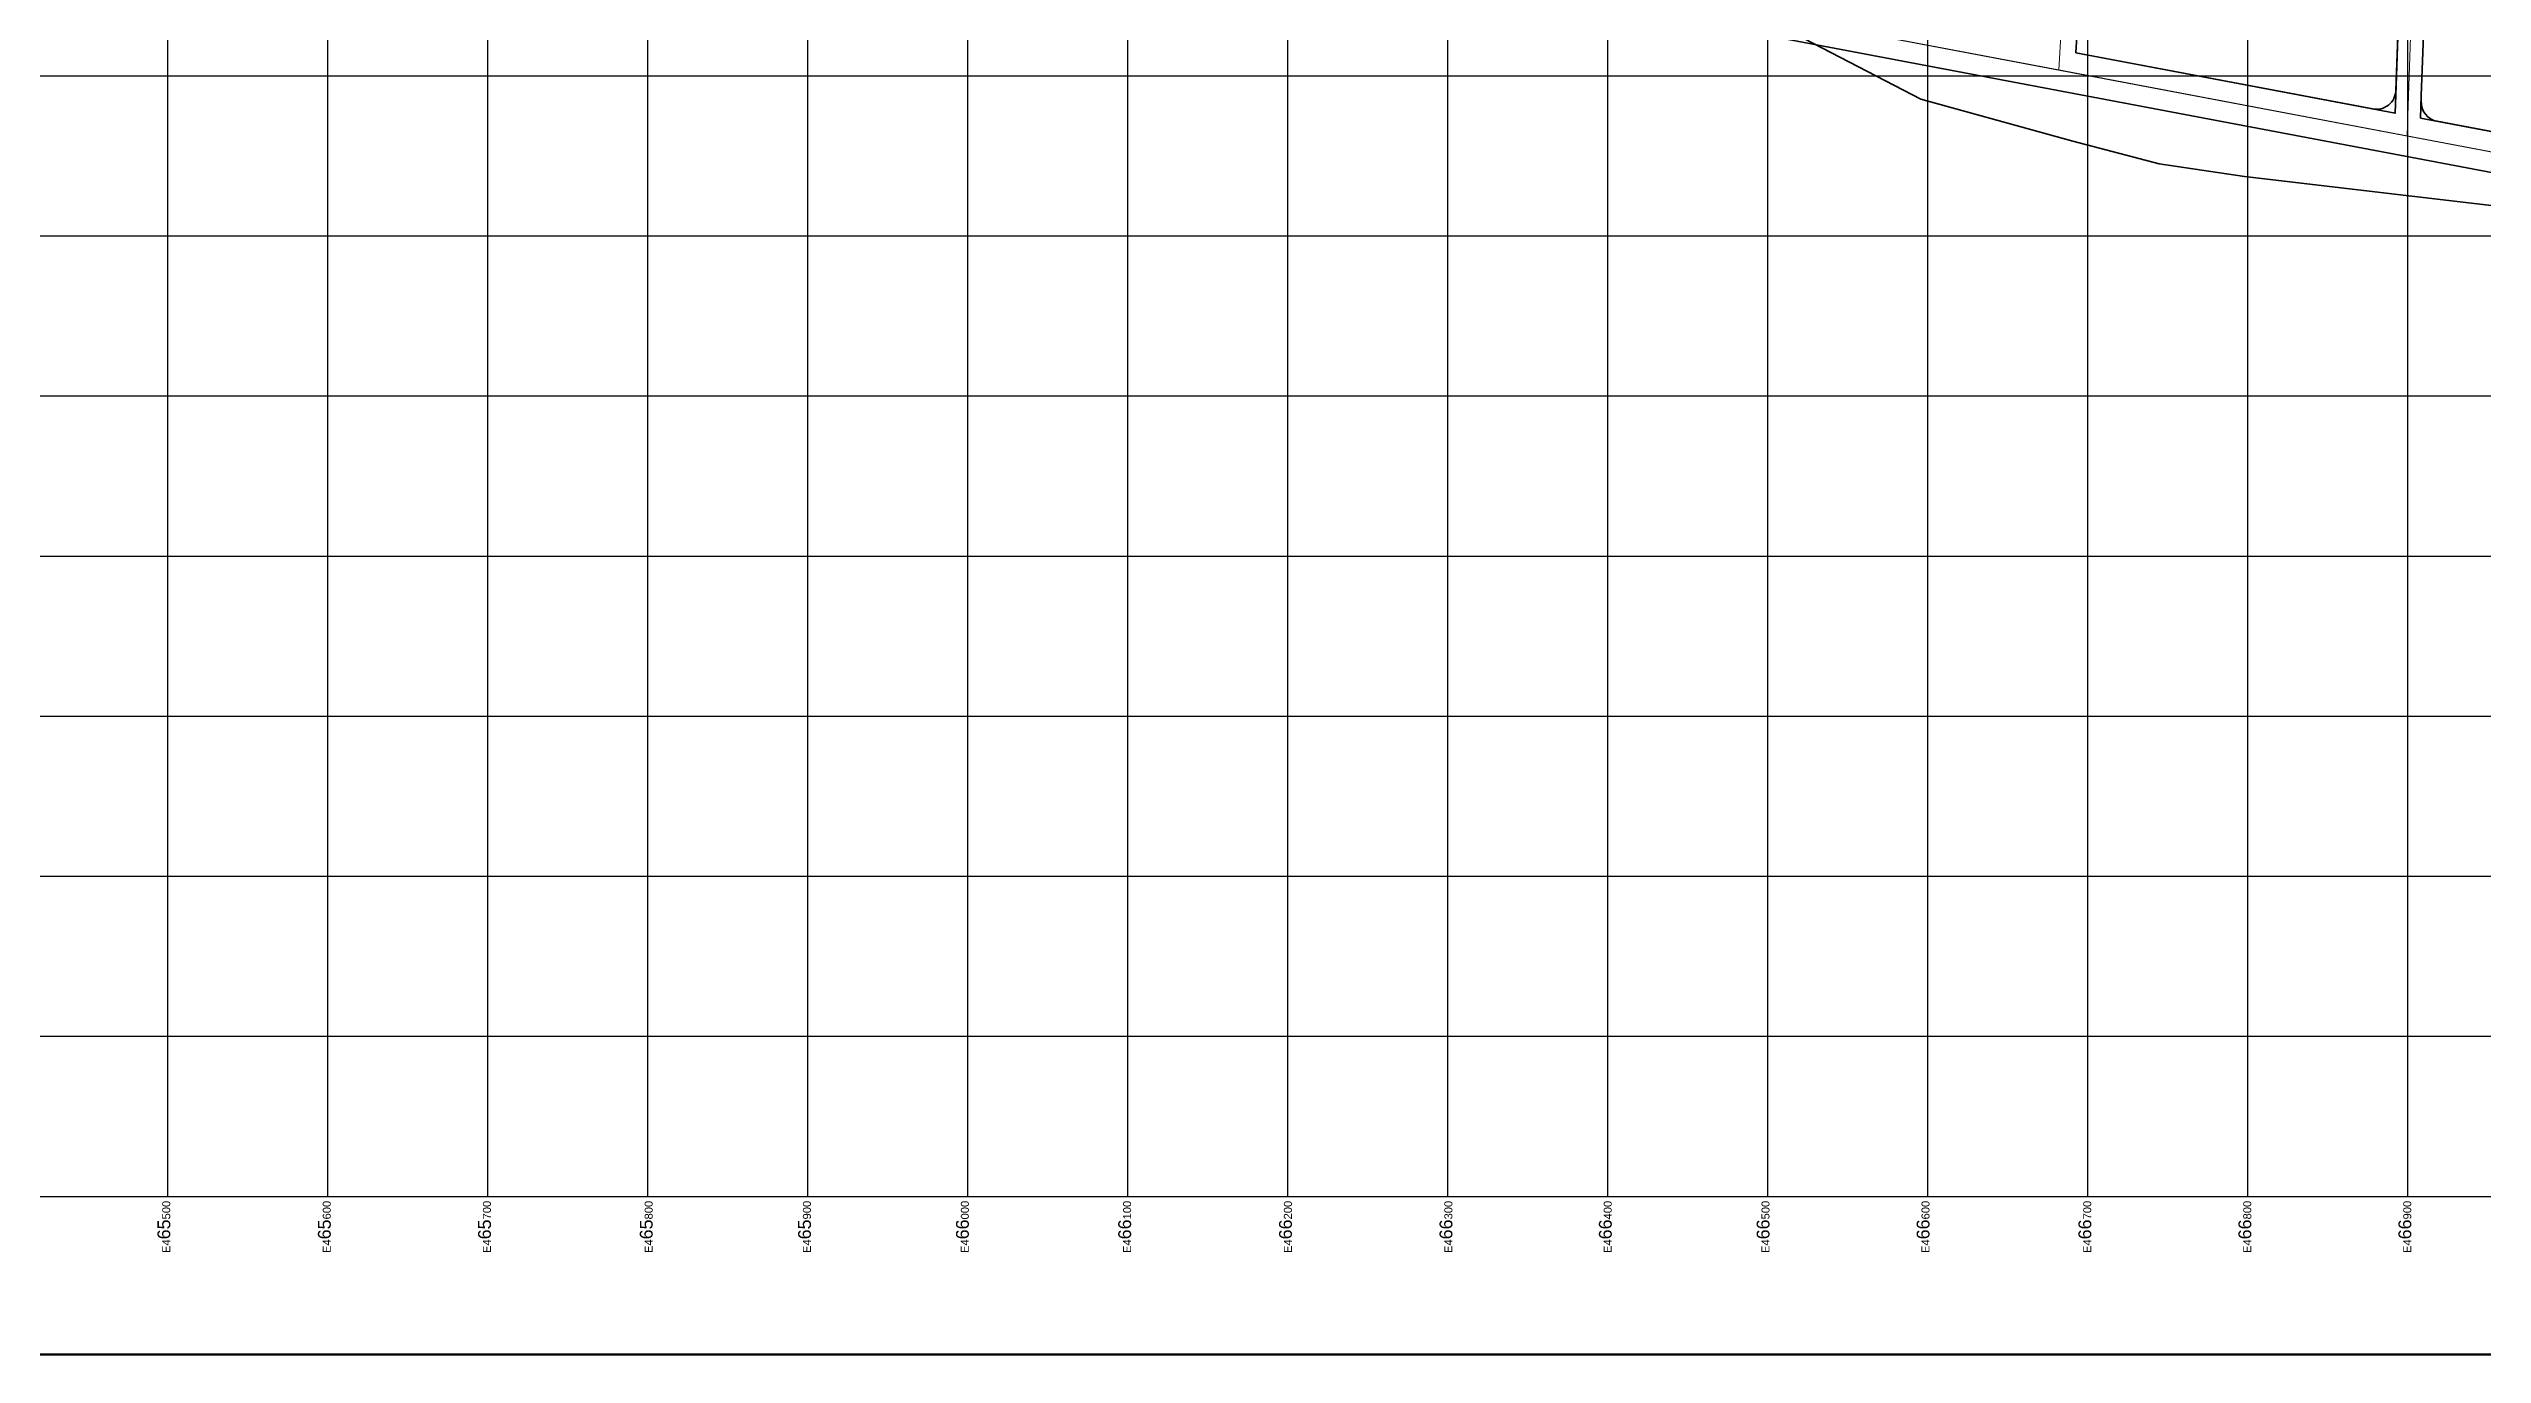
# Model space of a CAD drawing. Header units: millimetres. Extents: x 464536 to 476893, y 870501 to 881610.
# Drawn here: x 465426 to 466947, y 870501 to 871317 of the extents above; entities that cross this region are included whole.
import ezdxf

# ---------------------------------------------------------------- set-up
doc = ezdxf.new("R2010")
doc.units = ezdxf.units.MM
for name, color, linetype, lineweight in [('Center_1', 7, 'Continuous', 5), ('Lay out', 7, 'Continuous', 70), ('Manufacturing and storage', 212, 'Continuous', 35), ('Proposed Road Net work', 7, 'Continuous', 35), ('Structure Plan Boundries', 7, 'Continuous', 35)]:
    doc.layers.add(name, color=color, linetype=linetype, lineweight=lineweight)
doc.layers.add('Grid1', color=7, linetype='Continuous')

msp = doc.modelspace()

# ---------------------------------------------------------------- linework, layer by layer
at = {"layer": 'Center_1'}
for points in [[(467213.3, 876847.4), (467164.4, 876437.3), (467099.1, 875890), (467030.6, 875056.8), (466902.4, 871342.3), (466900.5, 871287.7), (466899.7, 871262.5)], [(466682, 871303.7), (466683.5, 871328.8), (466687.4, 871392), (466737.8, 872214.8), (466741.5, 872253.9), (466744.4, 872293), (466746.5, 872332.2), (466747.8, 872371.5), (466748.4, 872410.7), (466748.2, 872450), (466747.2, 872489.2), (466745.4, 872528.4), (466742.9, 872567.6), (466739.6, 872606.7), (466735.5, 872645.7), (466730.7, 872684.7), (466725.1, 872723.5), (466718.7, 872762.3), (466711.6, 872800.8), (466703.7, 872839.3), (466695, 872877.6), (466685.6, 872915.7), (466675.4, 872953.6)], [(468095.2, 871036.3), (465988.7, 871434.8)]]:
    msp.add_lwpolyline(points, dxfattribs=at)
for points in [[(466682, 871303.7, 0), (466683.5, 871328.8, 0), (466687.4, 871392, 0), (466724.8, 872002.3, 0)], [(466924.8, 871990, 0), (466902.4, 871342.3, 0), (466900.5, 871287.7, 0), (466899.7, 871262.5, 0)], [(466682, 871303.7, 0), (466085.3, 871416.5, 0)], [(466899.7, 871262.5, 0), (466682, 871303.7, 0)], [(467202.2, 871205.2, 0), (466899.7, 871262.5, 0)]]:
    msp.add_polyline3d(points, dxfattribs=at)
at = {"layer": 'Grid1'}
for p, q in [((465500, 870600), (465500, 881600)), ((465600, 870600), (465600, 881600)), ((465700, 870600), (465700, 881600)), ((465700, 870600), (465700, 881600)), ((465800, 870600), (465800, 881600)), ((465900, 870600), (465900, 881600)), ((466000, 870600), (466000, 881600)), ((466100, 870600), (466100, 881600)), ((466200, 870600), (466200, 881600)), ((466300, 870600), (466300, 881600)), ((466400, 870600), (466400, 881600)), ((466500, 870600), (466500, 881600)), ((466600, 870600), (466600, 881600)), ((466700, 870600), (466700, 881600)), ((466800, 870600), (466800, 881600)), ((466900, 870600), (466900, 881600)), ((464700, 871300), (472600, 871300)), ((464700, 871200), (472600, 871200)), ((464700, 871100), (472600, 871100)), ((464700, 871000), (472600, 871000)), ((464700, 870900), (472600, 870900)), ((464700, 870800), (472600, 870800)), ((464700, 870700), (472600, 870700)), ((464700, 870600), (472600, 870600)), ((464700, 870600), (472600, 870600))]:
    msp.add_line(p, q, dxfattribs=at)
at = {"layer": 'Lay out'}
msp.add_lwpolyline([(464536.4, 881609.9), (476892.8, 881609.9), (476892.8, 870501.3), (464536.4, 870501.3)], close=True, dxfattribs=at)
at = {"layer": 'Manufacturing and storage'}
for points in [[(466878.1, 871279.3), (466692.6, 871314.4), (466693.5, 871328.2), (466697.4, 871391.4), (466733.6, 871981.9, -0.413398), (466746.5, 871993.5), (466746.6, 871993.5), (466904.6, 871983.8), (466904.6, 871983.8, -0.406102), (466916.1, 871971.1), (466894.4, 871342.5), (466892.6, 871290.9, -0.459617)], [(467246.6, 871955), (467190.8, 871220.1), (466918.4, 871271.6, -0.370222), (466908.4, 871284.1), (466908.5, 871287.5), (466910.4, 871342), (466920.4, 871632.1), (466923.8, 871730), (466932.1, 871969.4, -0.421177), (466945.1, 871981.3), (466945.1, 871981.3), (467102.2, 871971.7), (467119.4, 871970.6), (467239.4, 871963.2, -0.213842), (467245, 871960.3), (467245.2, 871960, -0.175811)]]:
    msp.add_lwpolyline(points, format="xyb", close=True, dxfattribs=at)
at = {"layer": 'Proposed Road Net work'}
for points in [[(467998.7, 871041.8, 0), (465986.4, 871422.5, 0), (465991, 871447.1, 0), (466066.7, 871432.8, 0), (465839.2, 872562.5, 0), (465628.1, 872575.5, 0), (465629, 872590.4, 0), (465836.1, 872577.7, 0), (465767.7, 872917.6, 0), (465649.5, 872924.8, 0), (465448.9, 872937.1, 0), (465449.9, 872952.1, 0), (465650.4, 872939.8, 0), (465764.6, 872932.8, 0), (465641.6, 873543.7, 0)], [(467998.7, 871041.8, 0), (465986.4, 871422.5, 0), (465991, 871447.1, 0), (466066.7, 871432.8, 0), (465839.2, 872562.5, 0), (465641.6, 872574.6, 0)]]:
    msp.add_polyline3d(points, dxfattribs=at)
for points in [[(466894.4, 871342.5, 0), (466916.5, 871983, 0), (466734.3, 871994.2, 0), (466697.4, 871391.4, 0), (466693.5, 871328.2, 0), (466692.6, 871314.4, 0), (466892.1, 871276.6, 0), (466892.5, 871288, 0)], [(466894.4, 871342.5, 0), (466916.5, 871983, 0), (466734.3, 871994.2, 0), (466697.4, 871391.4, 0), (466693.5, 871328.2, 0), (466692.6, 871314.4, 0), (466892.1, 871276.6, 0), (466892.5, 871288, 0)], [(467190.8, 871220.1, 0), (467247.2, 871962.8, 0), (466932.5, 871982.1, 0), (466910.4, 871342, 0), (466908.5, 871287.5, 0), (466908, 871273.6, 0)], [(467190.8, 871220.1, 0), (467247.2, 871962.8, 0), (466932.5, 871982.1, 0), (466910.4, 871342, 0), (466908.5, 871287.5, 0), (466908, 871273.6, 0)]]:
    msp.add_polyline3d(points, close=True, dxfattribs=at)
at = {"layer": 'Structure Plan Boundries'}
msp.add_lwpolyline([(467007.2, 871212.6), (466797.9, 871237.2), (466744.6, 871245), (466690.7, 871259.3), (466595.7, 871285.4), (466522.9, 871323.2)], dxfattribs=at)
msp.add_lwpolyline([(467007.2, 871212.6), (466797.9, 871237.2), (466744.6, 871245), (466690.7, 871259.3), (466595.7, 871285.4), (466522.9, 871323.2)], dxfattribs=at)

# ---------------------------------------------------------------- texts
at = {"layer": 'Grid1', "char_height": 5, "width": 7899.308, "attachment_point": 1, "rotation": 90}
for s, insert in [('{\\fArial|b0|i0|c0|p34;\\C7;E4\\H1.6x;65\\H0.625x;500}', (465493.6, 870564.6)), ('{\\fArial|b0|i0|c0|p34;\\C7;E4\\H1.6x;65\\H0.625x;600}', (465593.9, 870564.6)), ('{\\fArial|b0|i0|c0|p34;\\C7;E4\\H1.6x;65\\H0.625x;700}', (465694, 870564.6)), ('{\\fArial|b0|i0|c0|p34;\\C7;E4\\H1.6x;65\\H0.625x;800}', (465795.1, 870564.6)), ('{\\fArial|b0|i0|c0|p34;\\C7;E4\\H1.6x;65\\H0.625x;900}', (465894, 870564.6)), ('{\\fArial|b0|i0|c0|p34;\\C7;E4\\H1.6x;66\\H0.625x;000}', (465992.7, 870564.6)), ('{\\fArial|b0|i0|c0|p34;\\C7;E4\\H1.6x;66\\H0.625x;100}', (466094.1, 870564.6)), ('{\\fArial|b0|i0|c0|p34;\\C7;E4\\H1.6x;66\\H0.625x;200}', (466194.6, 870564.6)), ('{\\fArial|b0|i0|c0|p34;\\C7;E4\\H1.6x;66\\H0.625x;300}', (466294.9, 870564.6)), ('{\\fArial|b0|i0|c0|p34;\\C7;E4\\H1.6x;66\\H0.625x;400}', (466394.5, 870564.6)), ('{\\fArial|b0|i0|c0|p34;\\C7;E4\\H1.6x;66\\H0.625x;500}', (466493.1, 870564.6)), ('{\\fArial|b0|i0|c0|p34;\\C7;E4\\H1.6x;66\\H0.625x;600}', (466593.1, 870564.6)), ('{\\fArial|b0|i0|c0|p34;\\C7;E4\\H1.6x;66\\H0.625x;700}', (466694.2, 870564.6)), ('{\\fArial|b0|i0|c0|p34;\\C7;E4\\H1.6x;66\\H0.625x;800}', (466794.2, 870564.6)), ('{\\fArial|b0|i0|c0|p34;\\C7;E4\\H1.6x;66\\H0.625x;900}', (466894.2, 870564.6))]:
    msp.add_mtext(s, dxfattribs=dict(at, insert=insert))

doc.saveas('drawing.dxf')
